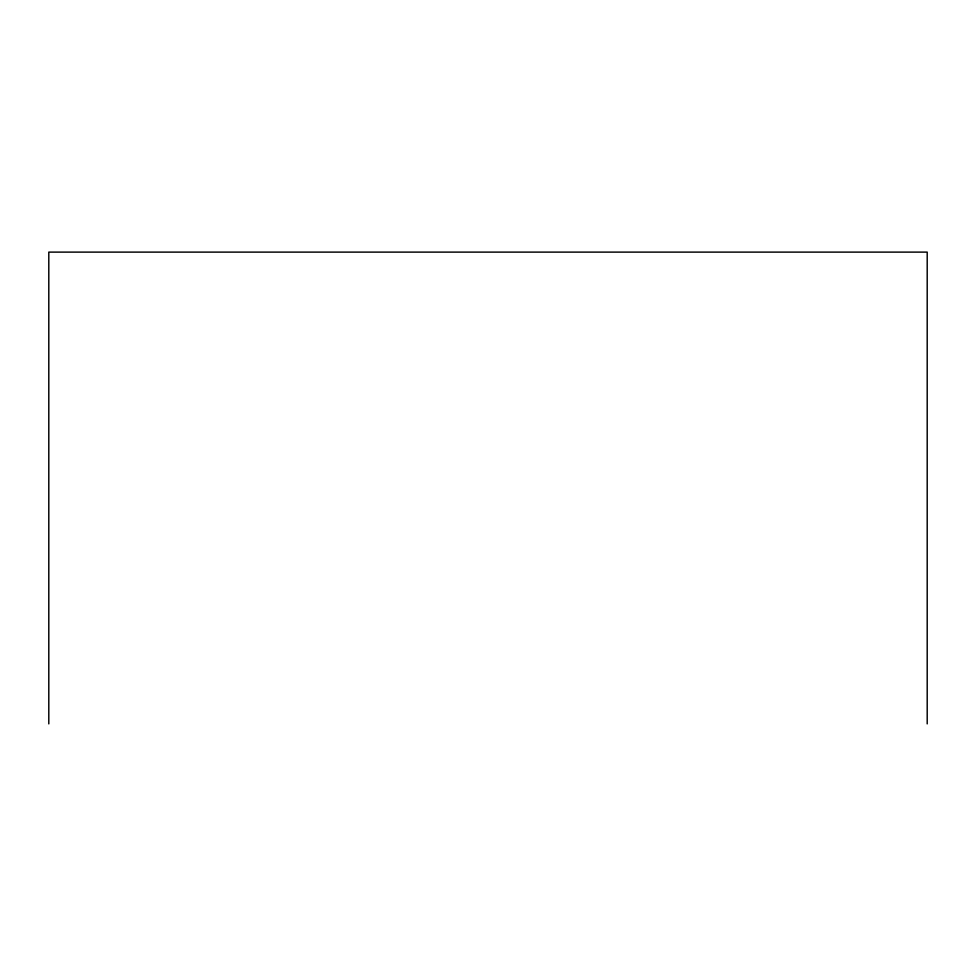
<?xml version="1.0" encoding="UTF-8"?>
<svg xmlns="http://www.w3.org/2000/svg" width="976" height="976" viewBox="0 0 976 976"><rect width="100%" height="100%" fill="white"/><g stroke="black" fill="none" stroke-linecap="round" stroke-linejoin="round"><path stroke-width="1.46" d="M927.2 723.887L927.2 252.113L48.8 252.113L48.8 723.887"/></g></svg>
